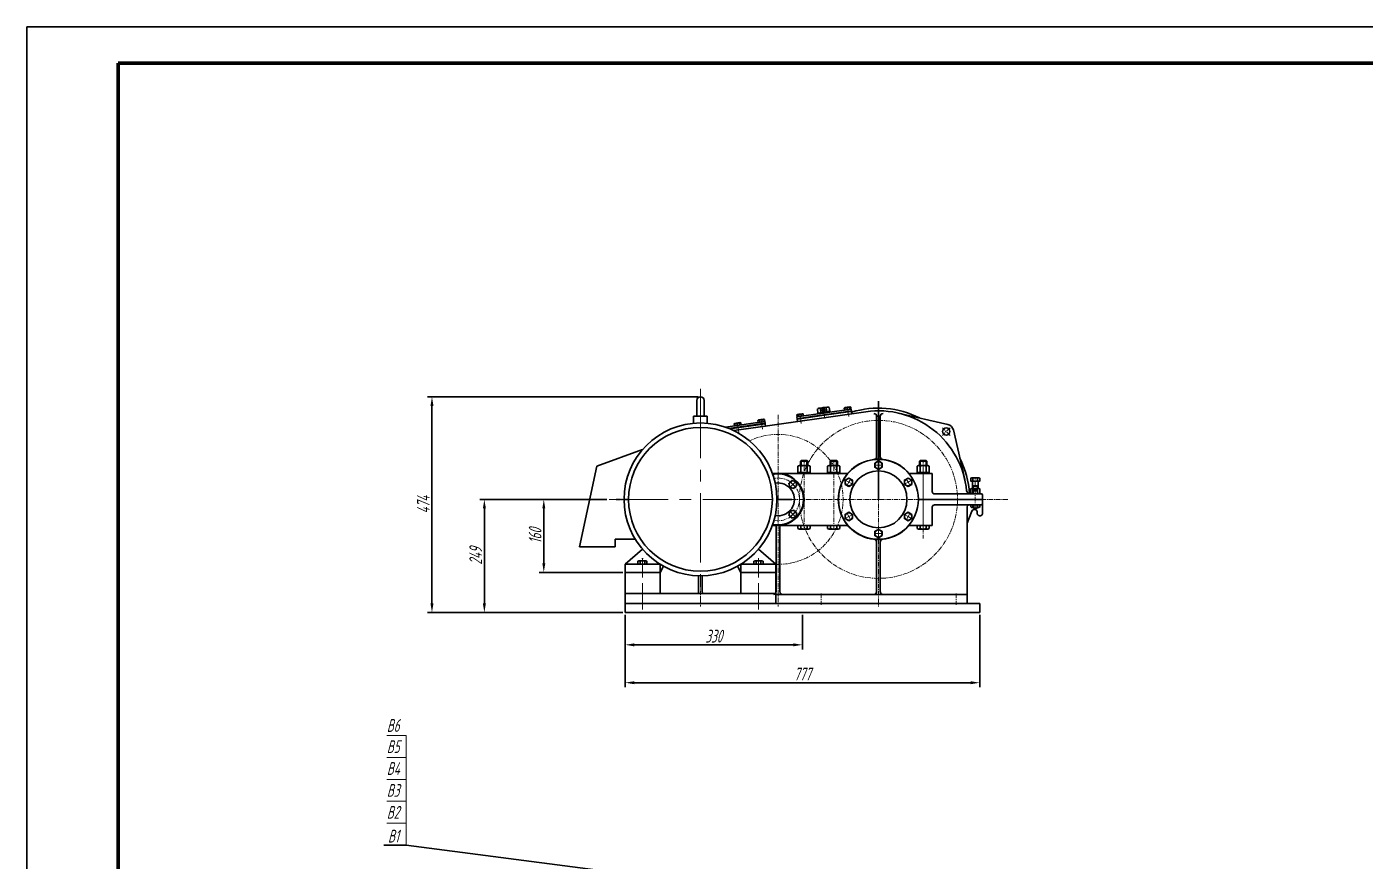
# Model space of a CAD drawing. Header units: millimetres. Extents: x 0 to 4732, y -441 to 1125.
# Drawn here: x 2251.6 to 2618.2, y -75.6 to 153 of the extents above; entities that cross this region are included whole.
import ezdxf
from ezdxf import colors
from ezdxf.entities.mleader import LeaderData, LeaderLine
from ezdxf.math import Vec2, Vec3

# ---------------------------------------------------------------- set-up
doc = ezdxf.new("R2010")
doc.units = ezdxf.units.MM
doc.linetypes.add('CENTER', pattern=[2, 1.25, -0.25, 0.25, -0.25])
doc.linetypes.add('CENTER2', pattern=[28.575, 19.05, -3.175, 3.175, -3.175])
for name, color, linetype, lineweight in [('0粗实线', 7, 'Continuous', 70), ('0细实线', 7, 'Continuous', 35), ('1', 1, 'CENTER', 35), ('中心线', 1, 'CENTER2', 35), ('标注', 6, 'Continuous', 35), ('箱体', 3, 'Continuous', 70), ('粗实线', 7, 'Continuous', 70)]:
    doc.layers.add(name, color=color, linetype=linetype, lineweight=lineweight)
for name, color, linetype in [('1剖面线', 7, 'Continuous'), ('draw', 7, 'Continuous'), ('紧固件', 2, 'Continuous'), ('轴承盖', 4, 'Continuous')]:
    doc.layers.add(name, color=color, linetype=linetype)
doc.layers.add('其他零件', color=7, linetype='Continuous', true_color=0x7083ff)
doc.styles.add('数字', font='isocp.shx', dxfattribs={"width": 0.7, "oblique": 15, "height": 3.5})
doc.styles.add('数字字母', font='isocp.shx', dxfattribs={"width": 0.7, "oblique": 15, "height": 3.5})
doc.dimstyles.new('数字标注', dxfattribs={"dimtxt": 3.5, "dimasz": 2.5, "dimexe": 1.25, "dimexo": 0.625, "dimtad": 1, "dimtxsty": '数字', "dimcen": 2.5, "dimadec": 0, "dimazin": 0, "dimtfac": 1, "dimtmove": 0, "dimatfit": 3, "dimfxl": 1, "dimlwd": 35, "dimlwe": 35, "dimarcsym": 0})

# ---------------------------------------------------------------- blocks, each defined once
blk = doc.blocks.new('*U91')
at = {"layer": '紧固件', "lineweight": 30}
blk.add_lwpolyline([(0, 1.15), (-1, 0.58), (-1, -0.58), (0, -1.15), (1, -0.58), (1, 0.58)], close=True, dxfattribs=at)
blk.add_circle((0, 0), 1, dxfattribs=at)
blk = doc.blocks.new('*U92')
at = {"color": 0, "linetype": 'ByBlock', "lineweight": -2, "transparency": 16777216}
for p, rotation in [((228.7, 239.15), 60.00000000000001), ((220.58, 234.46), 120), ((220.58, 225.08), 180), ((236.82, 225.08), 299.9999999999999), ((228.7, 220.4), 240)]:
    blk.add_blockref('*U91', p, dxfattribs=dict(at, rotation=rotation))
blk.add_blockref('*U91', (236.82, 234.46), dxfattribs=at)
blk = doc.blocks.new('_None')
blk = doc.blocks.new('*D97')
at = {"layer": 'Defpoints', "color": 0, "lineweight": 15, "transparency": 16777216}
for p in [(2376.89, 23.53), (2411.08, 23.53), (2415.46, -7.5)]:
    blk.add_point(p, dxfattribs=at)
at = {"layer": '标注', "color": 0, "linetype": 'Continuous', "lineweight": 35, "transparency": 16777216}
for p, q in [((2410.46, 23.53), (2375.64, 23.53)), ((2376.89, -5), (2376.89, 21.03)), ((2414.83, -7.5), (2375.64, -7.5))]:
    blk.add_line(p, q, dxfattribs=at)
at = {"layer": '标注', "color": 0, "lineweight": 15, "transparency": 16777216}
for points in [[(2376.48, 21.03), (2377.31, 21.03), (2376.89, 23.53)], [(2376.48, -5), (2377.31, -5), (2376.89, -7.5)]]:
    blk.add_solid(points, dxfattribs=at)
at = {"layer": '标注', "color": 0, "lineweight": 15, "transparency": 16777216, "insert": (2374.52, 8.02), "char_height": 3.5, "attachment_point": 5, "rotation": 90, "style": '数字'}
blk.add_mtext('249', dxfattribs=at)
blk = doc.blocks.new('*D98')
at = {"layer": 'Defpoints', "color": 0, "lineweight": 15, "transparency": 16777216}
for p in [(2362.54, 51.65), (2436.08, 51.65), (2415.46, -7.5)]:
    blk.add_point(p, dxfattribs=at)
at = {"layer": '标注', "color": 0, "linetype": 'Continuous', "lineweight": 35, "transparency": 16777216}
for p, q in [((2435.46, 51.65), (2361.29, 51.65)), ((2362.54, -5), (2362.54, 49.15)), ((2414.83, -7.5), (2361.29, -7.5))]:
    blk.add_line(p, q, dxfattribs=at)
at = {"layer": '标注', "color": 0, "lineweight": 15, "transparency": 16777216}
for points in [[(2362.13, 49.15), (2362.96, 49.15), (2362.54, 51.65)], [(2362.13, -5), (2362.96, -5), (2362.54, -7.5)]]:
    blk.add_solid(points, dxfattribs=at)
at = {"layer": '标注', "color": 0, "lineweight": 15, "transparency": 16777216, "insert": (2360.17, 22.08), "char_height": 3.5, "attachment_point": 5, "rotation": 90, "style": '数字'}
blk.add_mtext('474', dxfattribs=at)
blk = doc.blocks.new('*D99')
at = {"layer": 'Defpoints', "color": 0, "lineweight": 15, "transparency": 16777216}
for p in [(2415.46, -7.5), (2464.02, -7.5), (2464.02, -16.33)]:
    blk.add_point(p, dxfattribs=at)
at = {"layer": '标注', "color": 0, "linetype": 'Continuous', "lineweight": 35, "transparency": 16777216}
for p, q in [((2415.46, -8.12), (2415.46, -17.58)), ((2464.02, -8.12), (2464.02, -17.58)), ((2417.96, -16.33), (2461.52, -16.33))]:
    blk.add_line(p, q, dxfattribs=at)
at = {"layer": '标注', "color": 0, "lineweight": 15, "transparency": 16777216}
for points in [[(2417.96, -15.92), (2417.96, -16.75), (2415.46, -16.33)], [(2461.52, -15.92), (2461.52, -16.75), (2464.02, -16.33)]]:
    blk.add_solid(points, dxfattribs=at)
at = {"layer": '标注', "color": 0, "lineweight": 15, "transparency": 16777216, "insert": (2439.74, -13.96), "char_height": 3.5, "attachment_point": 5, "style": '数字'}
blk.add_mtext('330', dxfattribs=at)
blk = doc.blocks.new('*D100')
at = {"layer": 'Defpoints', "color": 0, "lineweight": 15, "transparency": 16777216}
for p in [(2415.46, -7.5), (2512.58, -7.5), (2512.58, -26.71)]:
    blk.add_point(p, dxfattribs=at)
at = {"layer": '标注', "color": 0, "linetype": 'Continuous', "lineweight": 35, "transparency": 16777216}
for p, q in [((2415.46, -8.12), (2415.46, -27.96)), ((2512.58, -8.12), (2512.58, -27.96)), ((2417.96, -26.71), (2510.08, -26.71))]:
    blk.add_line(p, q, dxfattribs=at)
at = {"layer": '标注', "color": 0, "lineweight": 15, "transparency": 16777216}
for points in [[(2417.96, -26.3), (2417.96, -27.13), (2415.46, -26.71)], [(2510.08, -26.3), (2510.08, -27.13), (2512.58, -26.71)]]:
    blk.add_solid(points, dxfattribs=at)
at = {"layer": '标注', "color": 0, "lineweight": 15, "transparency": 16777216, "insert": (2464.02, -24.34), "char_height": 3.5, "attachment_point": 5, "style": '数字'}
blk.add_mtext('777', dxfattribs=at)
blk = doc.blocks.new('*D101')
at = {"layer": 'Defpoints', "color": 0, "lineweight": 15, "transparency": 16777216}
for p in [(2393.17, 23.53), (2411.08, 23.53), (2415.46, 3.53)]:
    blk.add_point(p, dxfattribs=at)
at = {"layer": '标注', "color": 0, "linetype": 'Continuous', "lineweight": 35, "transparency": 16777216}
for p, q in [((2410.46, 23.53), (2391.92, 23.53)), ((2393.17, 6.03), (2393.17, 21.03)), ((2414.83, 3.53), (2391.92, 3.53))]:
    blk.add_line(p, q, dxfattribs=at)
at = {"layer": '标注', "color": 0, "lineweight": 15, "transparency": 16777216}
for points in [[(2392.76, 21.03), (2393.59, 21.03), (2393.17, 23.53)], [(2392.76, 6.03), (2393.59, 6.03), (2393.17, 3.53)]]:
    blk.add_solid(points, dxfattribs=at)
at = {"layer": '标注', "color": 0, "lineweight": 15, "transparency": 16777216, "insert": (2390.8, 13.53), "char_height": 3.5, "attachment_point": 5, "rotation": 90, "style": '数字'}
blk.add_mtext('160', dxfattribs=at)

msp = doc.modelspace()

# ---------------------------------------------------------------- linework, layer by layer
at = {"color": 0, "lineweight": 30}
for p, q in [((2435.082, 46.341), (2435.082, 50.654)), ((2437.082, 50.654), (2437.082, 46.341)), ((2484.832, 23.529), (2484.832, 50.404)), ((2436.082, 46.341), (2434.207, 46.341)), ((2434.207, 46.341), (2434.207, 44.382)), ((2436.082, 46.341), (2435.082, 46.341)), ((2436.082, 46.341), (2437.957, 46.341)), ((2437.957, 46.341), (2437.957, 44.382)), ((2407.673, 32.608), (2420.196, 37.166)), ((2402.957, 10.49), (2407.673, 32.608)), ((2412.707, 10.49), (2412.707, 12.616)), ((2412.707, 12.616), (2418.213, 12.616)), ((2402.957, 10.49), (2412.707, 10.49)), ((2415.457, 5.758), (2420.221, 9.862)), ((2456.707, 5.758), (2451.944, 9.862)), ((2425.011, 5.758), (2415.457, 5.758)), ((2415.457, 3.529), (2415.457, 5.758)), ((2425.011, 3.529), (2425.011, 5.758)), ((2425.011, 3.529), (2425.942, 5.211)), ((2447.154, 3.529), (2446.223, 5.211)), ((2447.154, 3.529), (2447.154, 5.758)), ((2447.154, 5.758), (2456.707, 5.758)), ((2456.707, 3.529), (2456.707, 5.758)), ((2425.011, 3.529), (2415.457, 3.529)), ((2415.457, 3.529), (2415.457, -3.559)), ((2415.457, -4.996), (2415.457, 0.191)), ((2425.011, 3.529), (2425.011, -2.309)), ((2447.154, 3.529), (2456.707, 3.529)), ((2447.154, 3.529), (2447.154, -2.309)), ((2456.707, 3.529), (2456.707, -4.996)), ((2415.457, -2.309), (2456.707, -2.309)), ((2415.457, -4.996), (2436.082, -4.996)), ((2456.707, -4.996), (2436.082, -4.996))]:
    msp.add_line(p, q, dxfattribs=at)
for radius in [20.938, 19.688]:
    msp.add_circle((2436.082, 23.529), radius, dxfattribs=at)
at = {"color": 0, "linetype": 'CENTER', "lineweight": 15}
msp.add_circle((2484.832, 23.529), 21.649, dxfattribs=at)
at = {"color": 0, "lineweight": 30}
for centre, radius, start, end in [((2436.082, 50.654), 1, 0, 180), ((2484.832, 23.529), 25, 63.18729, 107.1375), ((2484.832, 23.529), 25, 3.49173, 26.81271)]:
    msp.add_arc(centre, radius, start, end, dxfattribs=at)
at = {"color": 0, "linetype": 'CENTER', "lineweight": 15}
for radius, start, end in [(17.817, 267.98977, 115.89003), (5.851, 259.00688, 100.99312)]:
    msp.add_arc((2457.332, 23.529), radius, start, end, dxfattribs=at)
at = {"layer": '0粗实线', "color": 0, "lineweight": 70}
msp.add_line((3082.552, 143.038), (2276.552, 143.038), dxfattribs=at)
at = {"layer": '0粗实线', "color": 0, "lineweight": 30}
for p, q in [((2510.754, 23.529), (2495.77, 23.529)), ((2509.106, 23.529), (2508.106, 23.529)), ((2509.856, 23.529), (2510.106, 23.529)), ((2510.106, 23.529), (2510.754, 23.529)), ((2513.356, 23.529), (2510.754, 23.529))]:
    msp.add_line(p, q, dxfattribs=at)
for centre, radius, start, end in [((2510.214, 26.26), 1.282, 197.73783, 253.78516), ((2509.606, 21.529), 0.5, 90, 180)]:
    msp.add_arc(centre, radius, start, end, dxfattribs=at)
at = {"layer": '0细实线', "color": 0, "lineweight": 35}
for p, q in [((2251.552, 153.038), (2251.552, -440.962)), ((3092.552, 153.038), (2251.552, 153.038))]:
    msp.add_line(p, q, dxfattribs=at)
at = {"layer": '1', "color": 0, "linetype": 'CENTER', "lineweight": 30}
msp.add_line((2469.166, 47.908), (2470.447, 48.09), dxfattribs=at)
at = {"layer": '1', "color": 0, "lineweight": 15}
for p, q in [((2469.68, 48.886), (2470.173, 45.421)), ((2476.315, 48.831), (2476.694, 46.196)), ((2484.832, 50.404), (2484.832, -5.846)), ((2446.186, 44.517), (2446.563, 41.881)), ((2452.682, 45.446), (2453.059, 42.81)), ((2457.332, 46.654), (2457.332, -5.846)), ((2463.325, 46.968), (2463.702, 44.333)), ((2504.471, 41.046), (2502.35, 43.168)), ((2504.471, 43.168), (2502.35, 41.046)), ((2464.457, 15.341), (2464.457, 34.216)), ((2472.582, 15.341), (2472.582, 34.216)), ((2497.082, 15.341), (2497.082, 34.216)), ((2484.832, 32.904), (2483.707, 32.904)), ((2484.832, 32.904), (2485.957, 32.904)), ((2497.082, 31.716), (2497.082, 12.841)), ((2511.356, 20.966), (2511.356, 29.591)), ((2461.398, 27.594), (2460.603, 28.39)), ((2461.398, 27.594), (2460.603, 26.799)), ((2461.398, 27.594), (2462.194, 28.39)), ((2461.398, 27.594), (2462.194, 26.799)), ((2476.713, 28.216), (2475.739, 28.779)), ((2476.713, 28.216), (2476.151, 27.242)), ((2476.713, 28.216), (2477.276, 29.19)), ((2476.713, 28.216), (2477.688, 27.654)), ((2492.951, 28.216), (2491.977, 27.654)), ((2492.951, 28.216), (2492.389, 29.19)), ((2492.951, 28.216), (2493.926, 28.779)), ((2492.951, 28.216), (2493.514, 27.242)), ((2457.02, 23.529), (2520.474, 23.529)), ((2461.398, 19.463), (2460.603, 20.258)), ((2461.398, 19.463), (2460.603, 18.667)), ((2461.398, 19.463), (2462.194, 20.258)), ((2461.398, 19.463), (2462.194, 18.667)), ((2476.713, 18.841), (2475.739, 18.279)), ((2476.713, 18.841), (2476.151, 19.815)), ((2476.713, 18.841), (2477.688, 19.404)), ((2476.713, 18.841), (2477.276, 17.867)), ((2492.951, 18.841), (2491.977, 19.404)), ((2492.951, 18.841), (2492.389, 17.867)), ((2492.951, 18.841), (2493.514, 19.815)), ((2492.951, 18.841), (2493.926, 18.279)), ((2484.832, 14.154), (2484.832, 15.279)), ((2484.832, 14.154), (2483.707, 14.154)), ((2484.832, 14.154), (2485.957, 14.154)), ((2484.832, 14.154), (2484.832, 13.029)), ((2436.082, 2.591), (2436.082, -5.846)), ((2469.114, -2.245), (2469.114, -5.37)), ((2506.106, -2.245), (2506.106, -5.37))]:
    msp.add_line(p, q, dxfattribs=at)
at = {"layer": '1', "color": 0, "lineweight": 30}
for p, q in [((2484.832, 32.904), (2484.832, 34.029)), ((2484.832, 32.904), (2484.832, 31.779)), ((2412.974, 23.529), (2416.395, 23.529))]:
    msp.add_line(p, q, dxfattribs=at)
at = {"layer": '1剖面线', "color": 0, "lineweight": 30}
for p, q in [((2509.356, 23.529), (2509.106, 23.529)), ((2509.583, 22.029), (2510.414, 22.029))]:
    msp.add_line(p, q, dxfattribs=at)
at = {"layer": 'draw', "color": 0, "lineweight": 30}
for points in [[(2421.433, 6.567, 0.4121817), (2420.807, 6.567, 0.2060909), (2419.555, 6.567, 0.4121817), (2418.929, 6.567), (2418.929, 5.758), (2421.433, 5.758), (2421.433, 6.567)], [(2450.732, 6.567, -0.4121817), (2451.358, 6.567, -0.2060909), (2452.61, 6.567, -0.4121817), (2453.236, 6.567), (2453.236, 5.758), (2450.732, 5.758), (2450.732, 6.567)]]:
    msp.add_lwpolyline(points, format="xyb", dxfattribs=at)
for points in [[(2421.12, 6.696), (2419.242, 6.696)], [(2419.555, 5.758), (2419.555, 6.567)], [(2420.807, 5.758), (2420.807, 6.567)], [(2451.045, 6.696), (2452.923, 6.696)], [(2451.358, 5.758), (2451.358, 6.567)], [(2452.61, 5.758), (2452.61, 6.567)]]:
    msp.add_lwpolyline(points, dxfattribs=at)
at = {"layer": '中心线', "color": 0, "lineweight": 15}
for p, q in [((2436.082, 53.841), (2436.082, -5.231)), ((2455.77, 23.529), (2411.082, 23.529)), ((2420.181, 7.413), (2420.181, 2.163)), ((2451.984, 7.413), (2451.984, 2.163)), ((2420.181, 0.566), (2420.181, -6.684)), ((2451.984, 0.566), (2451.984, -6.684))]:
    msp.add_line(p, q, dxfattribs=at)
at = {"layer": '中心线', "color": 0, "lineweight": 30}
for p, q in [((2461.082, 23.529), (2457.02, 23.529)), ((2420.181, 7.196), (2420.181, 7.413))]:
    msp.add_line(p, q, dxfattribs=at)
at = {"layer": '其他零件', "color": 0, "lineweight": 30}
for p, q in [((2462.499, 46.118), (2477.348, 48.242)), ((2477.419, 47.747), (2476.49, 47.614)), ((2477.419, 47.747), (2477.348, 48.242)), ((2477.419, 47.747), (2477.437, 47.623)), ((2442.922, 43.318), (2453.713, 44.861)), ((2453.784, 44.366), (2443.899, 42.952)), ((2453.784, 44.366), (2453.713, 44.861)), ((2453.784, 44.366), (2453.801, 44.242)), ((2462.57, 45.623), (2462.499, 46.118)), ((2467.258, 46.293), (2462.57, 45.623)), ((2462.57, 45.623), (2462.588, 45.499)), ((2469.994, 46.685), (2467.258, 46.293)), ((2468.527, 47.232), (2468.562, 46.985)), ((2469.924, 47.18), (2469.034, 47.052)), ((2469.924, 47.18), (2470.914, 47.321)), ((2476.49, 47.614), (2469.994, 46.685)), ((2471.285, 47.374), (2471.249, 47.622))]:
    msp.add_line(p, q, dxfattribs=at)
for points in [[(2471.355, 48.726, 0.4206343), (2470.545, 48.61, 0.2103172), (2468.926, 48.379, 0.4206343), (2468.116, 48.263), (2468.269, 47.196), (2471.507, 47.659), (2471.355, 48.726)], [(2477.228, 48.807, 0.3827538), (2476.783, 48.743, 0.1913769), (2475.894, 48.616, 0.3827538), (2475.449, 48.552), (2475.53, 47.982), (2477.31, 48.236), (2477.228, 48.807)], [(2447.097, 44.497, 0.3827538), (2446.652, 44.433, 0.1913769), (2445.762, 44.306, 0.3827538), (2445.317, 44.243), (2445.399, 43.672), (2447.178, 43.926), (2447.097, 44.497)], [(2453.593, 45.426, 0.3827538), (2453.148, 45.363, 0.1913769), (2452.258, 45.235, 0.3827538), (2451.814, 45.172), (2451.895, 44.601), (2453.675, 44.856), (2453.593, 45.426)], [(2464.235, 46.948, 0.3827538), (2463.79, 46.885, 0.1913769), (2462.901, 46.758, 0.3827538), (2462.456, 46.694), (2462.538, 46.123), (2464.317, 46.378), (2464.235, 46.948)]]:
    msp.add_lwpolyline(points, format="xyb", dxfattribs=at)
for points in [[(2470.926, 48.838), (2468.497, 48.491)], [(2469.079, 47.311), (2468.926, 48.379)], [(2470.698, 47.543), (2470.545, 48.61)], [(2476.993, 48.86), (2475.659, 48.669)], [(2475.975, 48.045), (2475.894, 48.616)], [(2476.865, 48.173), (2476.783, 48.743)], [(2446.862, 44.55), (2445.527, 44.359)], [(2445.844, 43.735), (2445.762, 44.306)], [(2446.733, 43.863), (2446.652, 44.433)], [(2453.358, 45.48), (2452.024, 45.289)], [(2452.34, 44.665), (2452.258, 45.235)], [(2453.23, 44.792), (2453.148, 45.363)], [(2464.001, 47.002), (2462.666, 46.811)], [(2462.982, 46.187), (2462.901, 46.758)], [(2463.872, 46.314), (2463.79, 46.885)]]:
    msp.add_lwpolyline(points, dxfattribs=at)
msp.add_lwpolyline([(2469.561, 48.311), (2469.413, 47.943), (2469.659, 47.631), (2470.051, 47.687), (2470.2, 48.055), (2469.954, 48.367)], close=True, dxfattribs=at)
msp.add_circle((2469.806, 47.999), 0.344, dxfattribs=at)
at = {"layer": '标注', "color": 0, "lineweight": 15}
for p, q in [((2355.468, -41.203), (2350.174, -41.203)), ((2355.468, -47.203), (2355.468, -41.203)), ((2355.468, -47.203), (2350.174, -47.203)), ((2355.468, -53.203), (2355.468, -47.203)), ((2355.468, -53.203), (2350.174, -53.203)), ((2355.468, -59.203), (2355.468, -53.203)), ((2355.468, -59.203), (2350.174, -59.203)), ((2355.468, -65.203), (2355.468, -59.203)), ((2355.468, -65.203), (2350.174, -65.203)), ((2355.468, -71.203), (2355.468, -65.203))]:
    msp.add_line(p, q, dxfattribs=at)
at = {"layer": '箱体', "color": 0, "linetype": 'Continuous', "lineweight": 30}
for p, q in [((2444.128, 42.859), (2453.801, 44.242)), ((2453.89, 43.624), (2453.801, 44.242)), ((2477.525, 47.004), (2454.447, 43.703)), ((2462.588, 45.499), (2470.011, 46.564)), ((2462.588, 45.499), (2462.676, 44.88)), ((2470.011, 46.564), (2476.508, 47.489)), ((2477.525, 47.004), (2477.437, 47.623)), ((2481.395, 47.558), (2477.525, 47.004)), ((2503.86, 44.056), (2490.28, 47.183)), ((2454.447, 43.703), (2445.194, 42.38)), ((2445.194, 42.38), (2453.89, 43.624)), ((2505.36, 42.556), (2508.487, 28.976))]:
    msp.add_line(p, q, dxfattribs=at)
at = {"layer": '箱体', "color": 0, "lineweight": 30}
for p, q in [((2460.895, 44.626), (2464.457, 45.135)), ((2476.508, 47.489), (2477.437, 47.623)), ((2484.332, 35.207), (2484.332, 46.302)), ((2484.832, 46.302), (2484.457, 46.302)), ((2485.332, 35.207), (2485.332, 46.302)), ((2457.332, 30.654), (2455.77, 30.654)), ((2457.332, 30.654), (2476.452, 30.654)), ((2477.77, 30.591), (2477.771, 30.591)), ((2493.213, 30.654), (2497.082, 30.654)), ((2497.082, 30.654), (2499.582, 30.654)), ((2499.582, 30.654), (2499.582, 25.654)), ((2500.207, 25.029), (2509.856, 25.029)), ((2500.207, 22.029), (2509.583, 22.029)), ((2509.731, 22.029), (2510.104, 22.029)), ((2509.856, 25.029), (2512.981, 25.029)), ((2509.856, 25.029), (2510.104, 25.029)), ((2510.414, 22.029), (2512.981, 22.029)), ((2512.981, 25.029), (2512.608, 25.029)), ((2512.981, 22.029), (2512.608, 22.029)), ((2513.356, 24.654), (2513.356, 22.404)), ((2513.356, 22.404), (2513.356, 19.779)), ((2499.582, 16.404), (2499.582, 21.404)), ((2509.106, 21.529), (2509.106, -4.995)), ((2509.106, 17.029), (2510.432, 20.31)), ((2456.476, 16.404), (2455.77, 16.404)), ((2456.832, -1.745), (2456.832, 15.828)), ((2457.832, -1.745), (2457.832, 15.828)), ((2458.189, 16.404), (2476.452, 16.404)), ((2493.213, 16.404), (2497.082, 16.404)), ((2497.082, 16.404), (2499.582, 16.404)), ((2484.332, -1.748), (2484.332, 11.845)), ((2485.332, -1.748), (2485.332, 11.845)), ((2435.582, -1.745), (2435.582, 2.597)), ((2436.582, -1.745), (2436.582, 2.597)), ((2456.707, -2.495), (2509.106, -2.495)), ((2457.832, -2.495), (2456.832, -2.495)), ((2457.332, -2.495), (2457.832, -2.495)), ((2485.332, -2.495), (2484.332, -2.495)), ((2484.832, -2.495), (2485.332, -2.495)), ((2509.106, -4.995), (2423.457, -4.995))]:
    msp.add_line(p, q, dxfattribs=at)
at = {"layer": '箱体', "color": 0, "lineweight": 15}
msp.add_line((2484.832, 46.302), (2485.207, 46.302), dxfattribs=at)
at = {"layer": '箱体', "color": 0, "linetype": 'Continuous', "lineweight": 30}
msp.add_circle((2503.411, 42.107), 1, dxfattribs=at)
for centre, radius, start, end in [((2484.832, 23.529), 24.274, 5.533, 98.13992), ((2503.411, 42.107), 2, 12.96852, 77.03148)]:
    msp.add_arc(centre, radius, start, end, dxfattribs=at)
at = {"layer": '箱体', "color": 0, "lineweight": 30}
for centre, radius, start, end in [((2483.582, 46.302), 0.75, 0, 90), ((2486.082, 46.302), 0.75, 90, 180), ((2484.832, 23.529), 11, 40.37047, 319.62953), ((2483.582, 35.207), 0.75, 270, 0), ((2486.082, 35.207), 0.75, 180, 270), ((2457.332, 23.529), 7.125, 257.80824, 102.19176), ((2500.207, 25.654), 0.625, 180, 270), ((2500.207, 21.404), 0.625, 90, 180), ((2512.981, 24.654), 0.375, 0, 90), ((2512.981, 22.404), 0.375, 270, 0), ((2511.127, 20.029), 0.75, 350.40593, 158), ((2512.606, 19.779), 0.75, 170.40593, 0), ((2456.082, 15.828), 0.75, 0, 71.56071), ((2458.582, 15.828), 0.75, 108.43929, 180), ((2483.582, 11.845), 0.75, 0, 84.80293), ((2486.082, 11.845), 0.75, 95.19707, 180), ((2434.832, -1.745), 0.75, 311.26504, 0), ((2437.332, -1.745), 0.75, 180, 228.73496), ((2456.082, -1.745), 0.75, 270, 0), ((2458.582, -1.745), 0.75, 180, 270), ((2483.582, -1.748), 0.75, 275.19707, 0), ((2486.082, -1.748), 0.75, 180, 264.80293)]:
    msp.add_arc(centre, radius, start, end, dxfattribs=at)
at = {"layer": '粗实线', "color": 0, "lineweight": 70}
msp.add_line((2276.552, 143.038), (2276.552, -430.962), dxfattribs=at)
at = {"layer": '粗实线', "color": 0, "lineweight": 30}
for p, q in [((2415.457, -7.495), (2415.457, -4.996)), ((2415.457, -4.996), (2512.576, -4.996)), ((2512.576, -4.995), (2512.576, -7.495)), ((2512.576, -7.495), (2415.457, -7.495))]:
    msp.add_line(p, q, dxfattribs=at)
at = {"layer": '紧固件', "color": 0, "lineweight": 30}
for p, q in [((2463.657, 32.766), (2463.657, 34.154)), ((2465.257, 32.766), (2465.257, 34.154)), ((2471.782, 32.766), (2471.782, 34.154)), ((2473.382, 32.766), (2473.382, 34.154)), ((2496.282, 32.766), (2496.282, 34.154)), ((2497.882, 32.766), (2497.882, 34.154)), ((2462.945, 30.654), (2462.945, 30.916)), ((2462.945, 30.916), (2463.457, 30.916)), ((2463.457, 30.916), (2464.457, 30.916)), ((2464.287, 30.654), (2464.191, 30.916)), ((2465.457, 30.916), (2464.457, 30.916)), ((2464.633, 30.654), (2464.537, 30.916)), ((2465.97, 30.916), (2465.457, 30.916)), ((2465.97, 30.654), (2465.97, 30.916)), ((2471.07, 30.654), (2471.07, 30.916)), ((2471.07, 30.916), (2471.582, 30.916)), ((2471.582, 30.916), (2472.582, 30.916)), ((2472.412, 30.654), (2472.316, 30.916)), ((2473.582, 30.916), (2472.582, 30.916)), ((2472.758, 30.654), (2472.662, 30.916)), ((2474.095, 30.916), (2473.582, 30.916)), ((2474.095, 30.654), (2474.095, 30.916)), ((2495.57, 30.654), (2495.57, 30.916)), ((2495.57, 30.916), (2496.082, 30.916)), ((2496.082, 30.916), (2497.082, 30.916)), ((2496.912, 30.654), (2496.816, 30.916)), ((2498.082, 30.916), (2497.082, 30.916)), ((2497.258, 30.654), (2497.162, 30.916)), ((2498.595, 30.916), (2498.082, 30.916)), ((2498.595, 30.654), (2498.595, 30.916)), ((2510.606, 27.279), (2510.606, 27.129)), ((2510.756, 26.516), (2510.756, 27.279)), ((2511.956, 26.516), (2511.956, 27.279)), ((2512.106, 27.279), (2512.106, 27.129)), ((2495.77, 23.529), (2495.832, 23.529)), ((2510.219, 25.029), (2510.219, 25.166)), ((2512.494, 25.029), (2512.494, 25.166))]:
    msp.add_line(p, q, dxfattribs=at)
for points in [[(2463.457, 33.954), (2463.657, 34.154), (2465.257, 34.154), (2465.457, 33.954)], [(2471.582, 33.954), (2471.782, 34.154), (2473.382, 34.154), (2473.582, 33.954)], [(2496.082, 33.954), (2496.282, 34.154), (2497.882, 34.154), (2498.082, 33.954)], [(2465.711, 32.766), (2463.204, 32.766)], [(2463.621, 30.916), (2463.621, 32.594)], [(2465.293, 30.916), (2465.293, 32.594)], [(2473.836, 32.766), (2471.329, 32.766)], [(2471.746, 30.916), (2471.746, 32.594)], [(2473.418, 30.916), (2473.418, 32.594)], [(2498.336, 32.766), (2495.829, 32.766)], [(2496.246, 30.916), (2496.246, 32.594)], [(2497.918, 30.916), (2497.918, 32.594)], [(2512.295, 29.466), (2510.417, 29.466)], [(2510.73, 28.529), (2510.73, 29.337)], [(2511.982, 28.529), (2511.982, 29.337)], [(2512.295, 26.516), (2510.417, 26.516)], [(2512.106, 28.529), (2512.106, 27.279), (2510.606, 27.279), (2510.606, 28.529)], [(2510.606, 27.129), (2510.756, 27.279), (2511.956, 27.279), (2512.106, 27.129)], [(2510.73, 25.166), (2510.73, 26.387)], [(2511.934, 25.029), (2511.951, 25.904), (2510.761, 25.904), (2510.779, 25.029)], [(2511.936, 25.166), (2512.608, 25.166), (2512.608, 26.387)], [(2511.982, 25.166), (2511.982, 26.387)], [(2510.104, 22.029), (2510.104, 21.47)], [(2510.73, 22.029), (2510.73, 21.47)], [(2510.839, 22.029), (2510.856, 21.154)], [(2510.856, 21.154), (2511.856, 21.154), (2511.874, 22.029)], [(2511.982, 22.029), (2511.982, 21.47)], [(2510.417, 21.341), (2510.852, 21.341)], [(2511.86, 21.341), (2512.295, 21.341)], [(2462.786, 16.404), (2462.786, 15.576)], [(2463.204, 15.404), (2465.711, 15.404)], [(2463.621, 16.404), (2463.621, 15.576)], [(2465.293, 16.404), (2465.293, 15.576)], [(2470.911, 16.404), (2470.911, 15.576)], [(2471.329, 15.404), (2473.836, 15.404)], [(2471.746, 16.404), (2471.746, 15.576)], [(2473.418, 16.404), (2473.418, 15.576)], [(2495.411, 16.404), (2495.411, 15.576)], [(2495.829, 15.404), (2498.336, 15.404)], [(2496.246, 16.404), (2496.246, 15.576)], [(2497.918, 16.404), (2497.918, 15.576)]]:
    msp.add_lwpolyline(points, dxfattribs=at)
for points in [[(2463.457, 32.766), (2463.457, 33.954), (2465.457, 33.954), (2465.457, 32.766)], [(2471.582, 32.766), (2471.582, 33.954), (2473.582, 33.954), (2473.582, 32.766)], [(2496.082, 32.766), (2496.082, 33.954), (2498.082, 33.954), (2498.082, 32.766)], [(2462.513, 27.295), (2462.216, 28.41), (2461.099, 28.71), (2460.283, 27.894), (2460.581, 26.779), (2461.697, 26.479)], [(2510.606, 26.516), (2510.606, 27.129), (2512.106, 27.129), (2512.106, 26.516)], [(2461.099, 18.348), (2462.214, 18.645), (2462.513, 19.762), (2461.697, 20.578), (2460.582, 20.28), (2460.283, 19.164)]]:
    msp.add_lwpolyline(points, close=True, dxfattribs=at)
for points in [[(2466.129, 32.594, 0.411514), (2465.293, 32.594, 0.205757), (2463.621, 32.594, 0.411514), (2462.786, 32.594), (2462.786, 30.916), (2466.129, 30.916), (2466.129, 32.594)], [(2474.254, 32.594, 0.411514), (2473.418, 32.594, 0.205757), (2471.746, 32.594, 0.411514), (2470.911, 32.594), (2470.911, 30.916), (2474.254, 30.916), (2474.254, 32.594)], [(2498.754, 32.594, 0.411514), (2497.918, 32.594, 0.205757), (2496.246, 32.594, 0.411514), (2495.411, 32.594), (2495.411, 30.916), (2498.754, 30.916), (2498.754, 32.594)], [(2512.608, 29.337, 0.4121817), (2511.982, 29.337, 0.2060909), (2510.73, 29.337, 0.4121817), (2510.104, 29.337), (2510.104, 28.529), (2512.608, 28.529), (2512.608, 29.337)], [(2512.608, 26.387, 0.4121817), (2511.982, 26.387, 0.2060909), (2510.73, 26.387, 0.4121817), (2510.104, 26.387), (2510.104, 25.166), (2510.776, 25.166)], [(2511.951, 25.904, 0.2822702), (2510.761, 25.904, 0.2822702)], [(2511.862, 21.424, 0.0203903), (2511.982, 21.47, 0.4121817), (2512.608, 21.47), (2512.608, 22.029)], [(2510.104, 21.47, 0.4121817), (2510.73, 21.47, 0.0203903), (2510.851, 21.424, 0.4121817)], [(2510.856, 21.154, 0.2655644), (2511.856, 21.154, 0.2655644)], [(2462.786, 15.576, 0.411514), (2463.621, 15.576, 0.205757), (2465.293, 15.576, 0.411514), (2466.129, 15.576), (2466.129, 16.404)], [(2470.911, 15.576, 0.411514), (2471.746, 15.576, 0.205757), (2473.418, 15.576, 0.411514), (2474.254, 15.576), (2474.254, 16.404)], [(2495.411, 15.576, 0.411514), (2496.246, 15.576, 0.205757), (2497.918, 15.576, 0.411514), (2498.754, 15.576), (2498.754, 16.404)]]:
    msp.add_lwpolyline(points, format="xyb", dxfattribs=at)
for centre in [(2461.398, 27.594), (2461.398, 19.463)]:
    msp.add_circle(centre, 1, dxfattribs=at)
at = {"layer": '轴承盖', "color": 0, "lineweight": 30}
for radius in [10.938, 7.812]:
    msp.add_circle((2484.832, 23.529), radius, dxfattribs=at)
for radius, start, end in [(7, 257.93504, 102.06496), (4.5, 259.93204, 100.06796)]:
    msp.add_arc((2457.332, 23.529), radius, start, end, dxfattribs=at)

# ---------------------------------------------------------------- block references
at = {"color": 0, "lineweight": 30}
msp.add_blockref('*U92', (2256.132, -206.241), dxfattribs=at)

# ---------------------------------------------------------------- texts
at = {"layer": '标注', "color": 0, "lineweight": 15, "char_height": 3.5, "attachment_point": 1, "style": '数字'}
for s, insert in [('B6', (2350.174, -36.681)), ('B5', (2350.174, -42.479)), ('B4', (2350.174, -48.479)), ('B3', (2350.174, -54.479)), ('B2', (2350.174, -60.479))]:
    msp.add_mtext_dynamic_manual_height_columns(s, width=5.29404, gutter_width=17.5, heights=[0], dxfattribs=dict(at, insert=insert))

# ---------------------------------------------------------------- dimensions: what is measured, and where the dimension line sits
at = {"layer": '标注', "color": 0, "lineweight": 15}
for base, p1, p2, text, picture, middle in [((2362.544, 51.654), (2415.457, -7.495), (2436.082, 51.654), '474', '*D98', (2360.169, 22.079)), ((2376.893, 23.529), (2415.457, -7.495), (2411.082, 23.529), '249', '*D97', (2374.518, 8.017)), ((2393.173, 23.529), (2415.457, 3.529), (2411.082, 23.529), '160', '*D101', (2390.798, 13.529))]:
    dim = msp.add_linear_dim(base=base, p1=p1, p2=p2, angle=90, text=text, dimstyle='数字标注', dxfattribs=at)
    dim.commit()
    dim.dimension.update_dxf_attribs({"geometry": picture, "text_midpoint": middle})
for base, p2, text, picture, middle in [((2464.017, -16.332), (2464.017, -7.495), '330', '*D99', (2439.737, -13.957)), ((2512.576, -26.715), (2512.576, -7.495), '777', '*D100', (2464.017, -24.34))]:
    dim = msp.add_linear_dim(base=base, p1=(2415.457, -7.495), p2=p2, text=text, dimstyle='数字标注', dxfattribs=at)
    dim.commit()
    dim.dimension.update_dxf_attribs({"geometry": picture, "text_midpoint": middle})

# ---------------------------------------------------------------- leaders
ml = msp.add_multileader_mtext('Standard', dxfattribs=at)
ml.set_content('B1', style='数字字母')
ml.set_leader_properties(linetype='Continuous', lineweight=35)
ml.set_arrow_properties(name='NONE')
ml.build(insert=Vec2(0, 0))
ml.multileader.update_dxf_attribs({"text_left_attachment_type": 5, "text_right_attachment_type": 5, "dogleg_length": 0})
ctx = ml.context
ctx.base_point, ctx.char_height, ctx.plane_origin = Vec3(2348.174, -71.203), 3.5, Vec3(2471.562, -86.314)
ctx.left_attachment, ctx.right_attachment, ctx.text_align_type = 5, 5, 2
notes = []
notes.append((ctx, [(0, (1, 1, 0), (2355.468, -71.203), (-1, 0), 0, [(0, [(2471.562, -86.314)], 0, [])])]))
ctx.mtext.insert, ctx.mtext.alignment, ctx.mtext.flow_direction = Vec3(2353.468, -67.003), 3, 5
for ctx, leaders in notes:
    for number, flags, end, landing, length, lines in leaders:
        leader = LeaderData()
        leader.index, (leader.has_last_leader_line, leader.has_dogleg_vector, leader.attachment_direction) = number, flags
        leader.last_leader_point, leader.dogleg_vector, leader.dogleg_length = Vec3(end), Vec3(landing), length
        for number, points, colour, breaks in lines:
            line = LeaderLine()
            line.index, line.vertices, line.color, line.breaks = number, Vec3.list(points), colors.encode_raw_color(colour), breaks
            leader.lines.append(line)
        ctx.leaders.append(leader)

doc.saveas('drawing.dxf')
